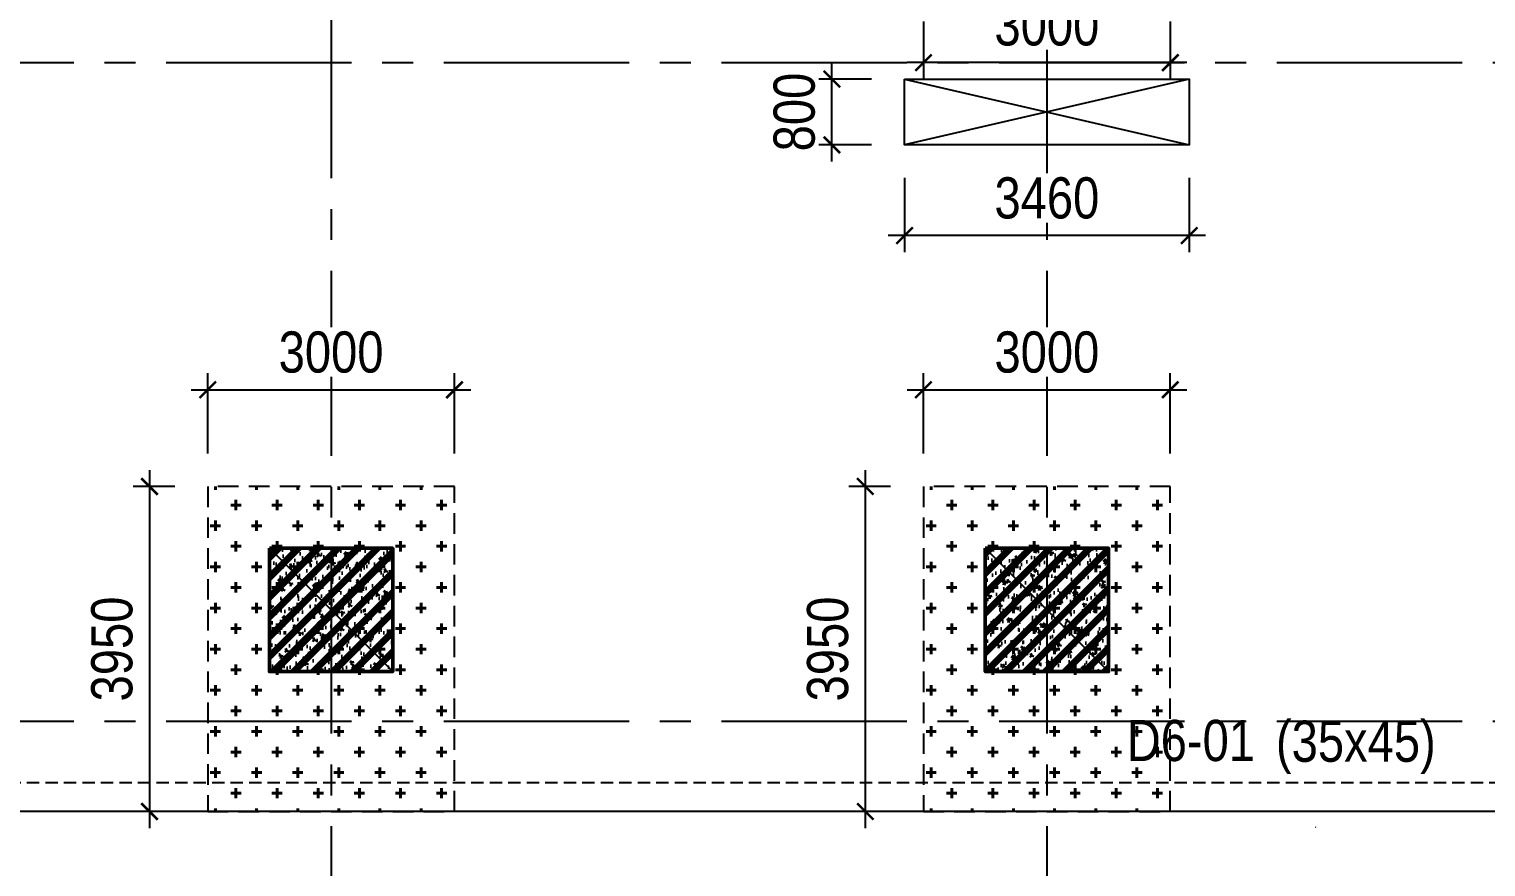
# Model space of a CAD drawing. Header units: millimetres. Extents: x -80883 to 1826631, y -376836 to 309394.
# Drawn here: x 1568432 to 1586138, y -337098 to -326919 of the extents above; entities that cross this region are included whole.
import ezdxf
from ezdxf.enums import TextEntityAlignment as Align

# ---------------------------------------------------------------- set-up
doc = ezdxf.new("R2010")
doc.units = ezdxf.units.MM
doc.header["$LTSCALE"] = 100
doc.header["$PDMODE"] = 32
doc.header["$PDSIZE"] = 2.5
for name, pattern in [('CENTER2', [1.125, 0.75, -0.125, 0.125, -0.125]), ('DASHED', [4.5, 3, -1.5]), ('HIDDEN', [0.375, 0.25, -0.125])]:
    doc.linetypes.add(name, pattern=pattern)
for name, color, linetype, lineweight in [('0-Hatch', 250, 'Continuous', 40), ('ccu12-Tencaukien', 9, 'Continuous', 15), ('KT-Net cot vach', 6, 'Continuous', 50)]:
    doc.layers.add(name, color=color, linetype=linetype, lineweight=lineweight)
for name, color, linetype in [('0-khuat', 3, 'HIDDEN'), ('A-GLAZ', 135, 'Continuous'), ('ccu11-Khuat', 9, 'DASHED'), ('ccu11-Thay', 7, 'Continuous'), ('ccu12-Text', 31, 'Continuous'), ('ccu12-Truc', 13, 'CENTER2'), ('KC2-DIM', 251, 'Continuous')]:
    doc.layers.add(name, color=color, linetype=linetype)
doc.styles.add('Arial Narrow', font='ARIALN.TTF')
doc.dimstyles.new('ccu12-200', dxfattribs={"dimscale": 200, "dimtxt": 2.5, "dimasz": 1, "dimexe": 1, "dimexo": 2, "dimgap": 1, "dimtad": 1, "dimdec": 0, "dimrnd": 5, "dimdsep": 46, "dimtxsty": 'Arial Narrow', "dimblk": 'ARCHTICK', "dimcen": -1, "dimdle": 1, "dimclrd": 256, "dimclre": 256, "dimclrt": 3, "dimadec": 0, "dimazin": 2, "dimtfac": 0.1, "dimtdec": 0, "dimtmove": 0, "dimatfit": 1, "dimldrblk": 'ARCHTICK', "dimfxl": 1, "dimtvp": 0.8333333333333334, "dimtolj": 1, "dimtzin": 12, "dimarcsym": 0})

# ---------------------------------------------------------------- blocks, each defined once
blk = doc.blocks.new('Grid-ST-flat-3')
at = {"layer": 'ccu12-Truc', "ltscale": 30}
for p, q in [((381599.3874795342, -66474.78057617624), (381599.3874795342, -104409.5824195731)), ((390299.3874795342, -66474.78057617624), (390299.3874795342, -104409.5824195731)), ((366096.2468389806, -84196.27186137141), (425824.046860399, -84196.27186136867)), ((366096.246838973, -92196.27186136931), (425824.0468604039, -92196.27186137077))]:
    blk.add_line(p, q, dxfattribs=at)
blk = doc.blocks.new('*U151')
h = blk.add_hatch()
h.set_pattern_fill('VATLIEU04', color=250, scale=40, style=0, pattern_type=2)
h.set_pattern_definition([(49.99999999999999, (550, -550), (286.9040730403014, -25.10085399303804), [30, -330]), (355, (550, -550), (-55.50053344520001, 300.8768534800047), [24, -264]), (100.4514, (573.908672, -552.091736), (231.4037526856086, 275.7758168243814), [25.496076, -280.4568448]), (46.18420000000001, (550, -470), (426.8964194502578, -66.20760573160723), [45, -495]), (96.6356, (585.574698, -475.5173228), (373.8650822194813, 389.6471483601767), [38.2441152, -420.6852]), (351.1842, (550, -470), (373.8647780534509, 389.6474403701299), [36, -396]), (21, (590, -490), (238.7628208473847, -161.0475562661355), [30, -330]), (326.0000000000001, (590, -490), (97.32613276863269, 290.0600180187412), [24, -264]), (71.4514, (609.8968932, -503.4206424), (336.089051432596, 129.012198683981), [25.496076, -280.4568448]), (37.50000000000001, (550, -550), (4.863942126916267, 133.1575415325246), [0, -260.8, 0, -268, 0, -265]), (7.499999999999999, (550, -550), (105.2278149768594, 157.7646847529441), [0, -152.8, 0, -254.8, 0, -101]), (327.5, (460.8, -550), (213.5289744689636, -9.021948693751902), [0, -100, 0, -312, 0, -414]), (317.5, (420.8, -550), (233.2744677369545, 40.04199293292709), [0, -130, 0, -207.2, 0, -294]), (45, (550, -550), (-120.2081528017131, 120.2081528017131), []), (45, (550, -501), (-120.2081528017131, 120.2081528017131), [])])
h.paths.add_polyline_path([(-475, 475), (1025, 475), (1025, -1025), (-475, -1025)])
at = {"color": 6, "ltscale": 0.25}
blk.add_lwpolyline([(-475, 475), (1025, 475), (1025, -1025), (-475, -1025)], close=True, dxfattribs=at)
at = {"layer": 'Defpoints', "linetype": 'ByBlock', "ltscale": 30}
for p, q in [((1025, 475), (-475, -1025)), ((-475, 475), (1025, -1025))]:
    blk.add_line(p, q, dxfattribs=at)
blk = doc.blocks.new('MBDVCOTVACH-T2-T6-PN')
at = {"layer": 'KT-Net cot vach'}
for p in [(72361.80449052667, -32951.61703728221, 7.594816086537956e-05), (81061.80449052667, -32951.61702790961, 7.59481297612464e-05)]:
    blk.add_blockref('*U151', p, dxfattribs=at)
blk = doc.blocks.new('*U690')
at = {"layer": 'ccu12-Tencaukien', "color": 8, "ltscale": 10000}
blk.add_line((360.6565736538532, -155.3215232637356), (354.4065714950475, -155.3215232637356), dxfattribs=at)
at = {"layer": 'ccu12-Text', "color": 2, "style": 'Arial Narrow', "width": 0.8}
blk.add_attdef('SH', text='', height=300, dxfattribs=at).set_placement((275.6048113084853, 5.864471777974813), align=Align.BOTTOM_RIGHT)
at = {"layer": 'ccu12-Text', "color": 31, "style": 'Arial Narrow', "width": 0.8}
for tag, p in [('(', (507.5315725744504, -75.41116959831947)), ('KT', (632.605666770517, -75.41116959831947)), (')', (962.8971199221714, -75.41116959831947))]:
    blk.add_attdef(tag, text='', height=250, dxfattribs=at).set_placement(p, align=Align.BOTTOM_LEFT)
blk = doc.blocks.new('MBKC-T6-PN')
at = {"layer": 'ccu11-Khuat', "ltscale": 0.5, "elevation": -0.0003901197252574179}
blk.add_lwpolyline([(31224.41949791997, 10401.15608117677, -0.1203839840985264), (42572.85465626395, 11719.39024886949), (58379.85115727969, 7611.132730447047, -0.2258253160871416), (60186.44089432061, 5977.409135053749), (65551.80771612958, -9531.095751609828, 0.2919429440186994), (69736.50495830015, -12426.6161779894), (99368.00793614518, -12426.6161779894, -0.2609853684017961), (101894.5837610736, -14307.26193159987), (105248.9736585456, -29866.61846812873, -0.450430548376512), (100589.6931814908, -35326.6158653514), (55455.61416863091, -35326.6158653514, -0.3270381078692864), (50922.90468503162, -31997.94642836676), (46413.0024276413, -18965.37748569861, 0.4276044270060953), (30445.87231722521, -12504.80555859185), (12824.43251889106, -18584.35473983688, -0.1315578741241553), (10225.70651983377, -18473.84767023224), (9061.065310114762, -18020.38528109412, -0.1846755877232493), (7455.469289202709, -16623.04162249499), (2976.957835427951, -9107.263866643538, -0.02202630655650502), (-406.9169527727645, -3413.25466246967, -0.3992423458823245), (1800.966408062493, 257.1217708188342)], format="xyb", close=True, dxfattribs=at)
at = {"layer": 'ccu11-Thay', "elevation": -0.0003901197252574179}
blk.add_lwpolyline([(31106.50862324028, 10730.72166345781, -0.1205795836710196), (42638.87427653908, 12063.859528495), (58473.93031160696, 7948.309303218033, -0.2272385897093211), (60513.964432284, 6101.209794561379), (65878.81921774126, -9405.815059417277, 0.2908633368540378), (69743.13952882006, -12076.6161779894), (99390.07919017388, -12076.6161779894, -0.2655275921417467), (102229.2245215473, -14198.71881677723), (105593.7353260962, -29805.02123810095, -0.4513714951595503), (100592.7770390881, -35676.6158653514), (55455.39553553029, -35676.6158653514, -0.3267809868965265), (50590.57907296135, -32107.86789232772), (46084.8424524439, -19087.33667168533, 0.427810969143063), (30575.2745344413, -12830.40558466513), (12920.16765186726, -18921.57020124164, -0.1330764012900887), (10109.49357222929, -18804.19336872117), (8937.306803341722, -18347.79305564612, -0.183720991931343), (7150.621857264778, -16795.18900673359), (2680.126648878446, -9292.86400619999, -0.02215701127767281), (-737.5723420327995, -3537.213185448665, -0.4024491153328594), (1696.95094252727, 591.477936539799), (31106.50862324028, 10730.72166345781)], format="xyb", dxfattribs=at)
blk = doc.blocks.new('_ARCHTICK')
at = {"color": 0, "linetype": 'ByBlock', "const_width": 0.15}
blk.add_lwpolyline([(-0.5, -0.5), (0.5, 0.5)], dxfattribs=at)
blk = doc.blocks.new('*D1020')
at = {"layer": 'Defpoints', "color": 0, "ltscale": 0.5, "transparency": 16777216}
for p in [(1579072.135736688, -328326.0699311783, -2.677769264985028e-08), (1582532.135736688, -328326.0699311783, -2.677769264985028e-08), (1579072.135736688, -329428.1948144252)]:
    blk.add_point(p, dxfattribs=at)
at = {"layer": 'KC2-DIM', "lineweight": -2, "ltscale": 0.5, "transparency": 16777216}
for p, q in [((1579072.135736688, -328726.0699311783), (1579072.135736688, -329628.1948144252)), ((1582532.135736688, -328726.0699311783), (1582532.135736688, -329628.1948144252)), ((1582732.135736688, -329428.1948144252), (1578872.135736688, -329428.1948144252))]:
    blk.add_line(p, q, dxfattribs=at)
at = {"layer": 'KC2-DIM', "lineweight": -2, "ltscale": 0.5, "transparency": 16777216, "xscale": 200, "yscale": 200, "zscale": 200, "rotation": 180}
blk.add_blockref('_ARCHTICK', (1579072.135736688, -329428.1948144252), dxfattribs=at)
at = {"layer": 'KC2-DIM', "lineweight": -2, "ltscale": 0.5, "transparency": 16777216, "xscale": 200, "yscale": 200, "zscale": 200}
blk.add_blockref('_ARCHTICK', (1582532.135736688, -329428.1948144252), dxfattribs=at)
at = {"layer": 'KC2-DIM', "color": 3, "ltscale": 0.5, "transparency": 16777216, "insert": (1580802.135736688, -328972.9083205644), "char_height": 500, "attachment_point": 5, "style": 'Arial Narrow', "bg_fill": 3, "box_fill_scale": 1.1, "bg_fill_color": 256, "bg_fill_true_color": 13158600, "bg_fill_transparency": 0}
blk.add_mtext('\\A1;3460', dxfattribs=at)
blk = doc.blocks.new('*D1021')
at = {"layer": 'Defpoints', "color": 0, "ltscale": 0.5, "transparency": 16777216}
for p in [(1578188.855341885, -327526.0699311784), (1579072.135736689, -327526.0699311784, -2.677769264985028e-08), (1579072.135736689, -328326.0699311784, -2.677769264985028e-08)]:
    blk.add_point(p, dxfattribs=at)
at = {"layer": 'KC2-DIM', "lineweight": -2, "ltscale": 0.5, "transparency": 16777216}
for p, q in [((1578188.855341885, -328526.0699311784), (1578188.855341885, -327326.0699311784)), ((1578672.135736689, -327526.0699311784), (1577988.855341885, -327526.0699311784)), ((1578672.135736689, -328326.0699311784), (1577988.855341885, -328326.0699311784))]:
    blk.add_line(p, q, dxfattribs=at)
at = {"layer": 'KC2-DIM', "lineweight": -2, "ltscale": 0.5, "transparency": 16777216, "xscale": 200, "yscale": 200, "zscale": 200}
for p, rotation in [((1578188.855341885, -327526.0699311784), 90), ((1578188.855341885, -328326.0699311784), 270)]:
    blk.add_blockref('_ARCHTICK', p, dxfattribs=dict(at, rotation=rotation))
at = {"layer": 'KC2-DIM', "color": 3, "ltscale": 0.5, "transparency": 16777216, "insert": (1577733.568848024, -327926.0699311788), "char_height": 500, "attachment_point": 5, "rotation": 90, "style": 'Arial Narrow', "bg_fill": 3, "box_fill_scale": 1.1, "bg_fill_color": 256, "bg_fill_true_color": 13158600, "bg_fill_transparency": 0}
blk.add_mtext('\\A1;800', dxfattribs=at)
blk = doc.blocks.new('MBKC-N-T3')
at = {"layer": '0-Hatch', "ltscale": 2}
h = blk.add_hatch(dxfattribs=at)
h.set_pattern_fill('CROSS', color=256, scale=1000, angle=90.00000000000001, style=0)
h.set_pattern_definition([(90, (1621195.804326333, -7908515.616437938), (-250.0000000000001, 250), [125, -375.0000000000001]), (180, (1621258.304326333, -7908453.116437938), (-250, -250.0000000000001), [125, -375.0000000000001])])
h.paths.add_polyline_path([(74136.80432633101, -31726.61643793434), (71136.80432633101, -31726.61643793434), (71136.80432633101, -35676.6149032829), (74136.80432633101, -35676.6149032829)])
h = blk.add_hatch(dxfattribs=at)
h.set_pattern_fill('CROSS', color=256, scale=1000, angle=90.00000000000001, style=0)
h.set_pattern_definition([(90, (1629895.804326333, -7908515.616428565), (-250.0000000000001, 250), [125, -375.0000000000001]), (180, (1629958.304326333, -7908453.116428565), (-250, -250.0000000000001), [125, -375.0000000000001])])
h.paths.add_polyline_path([(82836.80432633101, -31726.61642856174), (79836.80432633101, -31726.61642856174), (79836.80432633101, -35676.6148939103), (82836.80432633101, -35676.6148939103)])
at = {"layer": '0-khuat', "ltscale": 10}
for points in [[(74136.80432633101, -35676.6149032829), (74136.80432633101, -31726.61643793434), (71136.80432633101, -31726.61643793434), (71136.80432633101, -35676.6149032829)], [(82836.80432633101, -35676.6148939103), (82836.80432633101, -31726.61642856174), (79836.80432633101, -31726.61642856174), (79836.80432633101, -35676.6148939103)]]:
    blk.add_lwpolyline(points, close=True, dxfattribs=at)
blk = doc.blocks.new('*D1205')
at = {"layer": 'Defpoints', "color": 0, "ltscale": 0.5, "transparency": 16777216}
for p in [(1582302.135555539, -331300.9242764174), (1579302.135555539, -332476.0703771813), (1582302.135555539, -332476.0703771813)]:
    blk.add_point(p, dxfattribs=at)
at = {"layer": 'KC2-DIM', "lineweight": -2, "ltscale": 0.5, "transparency": 16777216}
for p, q in [((1579302.135555539, -332076.0703771813), (1579302.135555539, -331100.9242764174)), ((1582302.135555539, -332076.0703771813), (1582302.135555539, -331100.9242764174)), ((1579102.135555539, -331300.9242764174), (1582502.135555539, -331300.9242764174))]:
    blk.add_line(p, q, dxfattribs=at)
at = {"layer": 'KC2-DIM', "lineweight": -2, "ltscale": 0.5, "transparency": 16777216, "xscale": 200, "yscale": 200, "zscale": 200, "rotation": 180}
blk.add_blockref('_ARCHTICK', (1579302.135555539, -331300.9242764174), dxfattribs=at)
at = {"layer": 'KC2-DIM', "lineweight": -2, "ltscale": 0.5, "transparency": 16777216, "xscale": 200, "yscale": 200, "zscale": 200}
blk.add_blockref('_ARCHTICK', (1582302.135555539, -331300.9242764174), dxfattribs=at)
at = {"layer": 'KC2-DIM', "color": 3, "ltscale": 0.5, "transparency": 16777216, "insert": (1580802.135555539, -330845.6377825565), "char_height": 500, "attachment_point": 5, "style": 'Arial Narrow', "bg_fill": 3, "box_fill_scale": 1.1, "bg_fill_color": 256, "bg_fill_true_color": 13158600, "bg_fill_transparency": 0}
blk.add_mtext('\\A1;3000', dxfattribs=at)
blk = doc.blocks.new('*D1206')
at = {"layer": 'Defpoints', "color": 0, "ltscale": 0.5, "transparency": 16777216}
for p in [(1579302.13555554, -332476.0703771814), (1578595.223212482, -336426.0688347255), (1579302.13555554, -336426.0688347255, -0.1207024955556514)]:
    blk.add_point(p, dxfattribs=at)
at = {"layer": 'KC2-DIM', "lineweight": -2, "ltscale": 0.5, "transparency": 16777216}
for p, q in [((1578595.223212482, -332276.0703771814), (1578595.223212482, -336626.0688347255)), ((1578902.13555554, -332476.0703771814), (1578395.223212482, -332476.0703771814)), ((1578902.13555554, -336426.0688347255), (1578395.223212482, -336426.0688347255))]:
    blk.add_line(p, q, dxfattribs=at)
at = {"layer": 'KC2-DIM', "lineweight": -2, "ltscale": 0.5, "transparency": 16777216, "xscale": 200, "yscale": 200, "zscale": 200}
for p, rotation in [((1578595.223212482, -332476.0703771814), 90), ((1578595.223212482, -336426.0688347255), 270)]:
    blk.add_blockref('_ARCHTICK', p, dxfattribs=dict(at, rotation=rotation))
at = {"layer": 'KC2-DIM', "color": 3, "ltscale": 0.5, "transparency": 16777216, "insert": (1578139.936718621, -334451.0696059539), "char_height": 500, "attachment_point": 5, "rotation": 90, "style": 'Arial Narrow', "bg_fill": 3, "box_fill_scale": 1.1, "bg_fill_color": 256, "bg_fill_true_color": 13158600, "bg_fill_transparency": 0}
blk.add_mtext('\\A1;3950', dxfattribs=at)
blk = doc.blocks.new('*D1207')
at = {"layer": 'Defpoints', "color": 0, "ltscale": 0.5, "transparency": 16777216}
for p in [(1573602.135555539, -331300.9242764174), (1570602.135555539, -332476.0703771813), (1573602.135555539, -332476.0703771813)]:
    blk.add_point(p, dxfattribs=at)
at = {"layer": 'KC2-DIM', "lineweight": -2, "ltscale": 0.5, "transparency": 16777216}
for p, q in [((1570602.135555539, -332076.0703771813), (1570602.135555539, -331100.9242764174)), ((1573602.135555539, -332076.0703771813), (1573602.135555539, -331100.9242764174)), ((1570402.135555539, -331300.9242764174), (1573802.135555539, -331300.9242764174))]:
    blk.add_line(p, q, dxfattribs=at)
at = {"layer": 'KC2-DIM', "lineweight": -2, "ltscale": 0.5, "transparency": 16777216, "xscale": 200, "yscale": 200, "zscale": 200, "rotation": 180}
blk.add_blockref('_ARCHTICK', (1570602.135555539, -331300.9242764174), dxfattribs=at)
at = {"layer": 'KC2-DIM', "lineweight": -2, "ltscale": 0.5, "transparency": 16777216, "xscale": 200, "yscale": 200, "zscale": 200}
blk.add_blockref('_ARCHTICK', (1573602.135555539, -331300.9242764174), dxfattribs=at)
at = {"layer": 'KC2-DIM', "color": 3, "ltscale": 0.5, "transparency": 16777216, "insert": (1572102.135555539, -330845.6377825565), "char_height": 500, "attachment_point": 5, "style": 'Arial Narrow', "bg_fill": 3, "box_fill_scale": 1.1, "bg_fill_color": 256, "bg_fill_true_color": 13158600, "bg_fill_transparency": 0}
blk.add_mtext('\\A1;3000', dxfattribs=at)
blk = doc.blocks.new('*D1208')
at = {"layer": 'Defpoints', "color": 0, "ltscale": 0.5, "transparency": 16777216}
for p in [(1570602.135555539, -332476.0703771814), (1569895.223212482, -336426.0688347255), (1570602.135555539, -336426.0688347255, -0.1207024955556514)]:
    blk.add_point(p, dxfattribs=at)
at = {"layer": 'KC2-DIM', "lineweight": -2, "ltscale": 0.5, "transparency": 16777216}
for p, q in [((1569895.223212482, -332276.0703771814), (1569895.223212482, -336626.0688347255)), ((1570202.135555539, -332476.0703771814), (1569695.223212482, -332476.0703771814)), ((1570202.135555539, -336426.0688347255), (1569695.223212482, -336426.0688347255))]:
    blk.add_line(p, q, dxfattribs=at)
at = {"layer": 'KC2-DIM', "lineweight": -2, "ltscale": 0.5, "transparency": 16777216, "xscale": 200, "yscale": 200, "zscale": 200}
for p, rotation in [((1569895.223212482, -332476.0703771814), 90), ((1569895.223212482, -336426.0688347255), 270)]:
    blk.add_blockref('_ARCHTICK', p, dxfattribs=dict(at, rotation=rotation))
at = {"layer": 'KC2-DIM', "color": 3, "ltscale": 0.5, "transparency": 16777216, "insert": (1569439.936718621, -334451.0696059539), "char_height": 500, "attachment_point": 5, "rotation": 90, "style": 'Arial Narrow', "bg_fill": 3, "box_fill_scale": 1.1, "bg_fill_color": 256, "bg_fill_true_color": 13158600, "bg_fill_transparency": 0}
blk.add_mtext('\\A1;3950', dxfattribs=at)
blk = doc.blocks.new('*D1230')
at = {"layer": 'Defpoints', "color": 0, "ltscale": 0.5, "transparency": 16777216}
for p in [(1579302.135873528, -326426.0704271886), (1582302.135873528, -326426.0704271886), (1579302.135873528, -327326.0703772291)]:
    blk.add_point(p, dxfattribs=at)
at = {"layer": 'KC2-DIM', "lineweight": -2, "ltscale": 0.5, "transparency": 16777216}
for p, q in [((1579302.135873528, -326826.0704271886), (1579302.135873528, -327526.0703772291)), ((1582302.135873528, -326826.0704271886), (1582302.135873528, -327526.0703772291)), ((1582502.135873528, -327326.0703772291), (1579102.135873528, -327326.0703772291))]:
    blk.add_line(p, q, dxfattribs=at)
at = {"layer": 'KC2-DIM', "lineweight": -2, "ltscale": 0.5, "transparency": 16777216, "xscale": 200, "yscale": 200, "zscale": 200, "rotation": 180}
blk.add_blockref('_ARCHTICK', (1579302.135873528, -327326.0703772291), dxfattribs=at)
at = {"layer": 'KC2-DIM', "lineweight": -2, "ltscale": 0.5, "transparency": 16777216, "xscale": 200, "yscale": 200, "zscale": 200}
blk.add_blockref('_ARCHTICK', (1582302.135873528, -327326.0703772291), dxfattribs=at)
at = {"layer": 'KC2-DIM', "color": 3, "ltscale": 0.5, "transparency": 16777216, "insert": (1580802.135873528, -326870.7838833683), "char_height": 500, "attachment_point": 5, "style": 'Arial Narrow', "bg_fill": 3, "box_fill_scale": 1.1, "bg_fill_color": 256, "bg_fill_true_color": 13158600, "bg_fill_transparency": 0}
blk.add_mtext('\\A1;3000', dxfattribs=at)
blk = doc.blocks.new('*D1069')
at = {"layer": 'Defpoints', "color": 0, "ltscale": 0.5, "transparency": 16777216}
for p in [(79606.80450748024, -27576.61616590637, -2.677769264985028e-08), (83066.80450748024, -27576.61616590637, -2.677769264985028e-08), (79606.80450748024, -28678.74104915326)]:
    blk.add_point(p, dxfattribs=at)
at = {"layer": 'KC2-DIM', "lineweight": -2, "ltscale": 0.5, "transparency": 16777216}
for p, q in [((79606.80450748024, -27976.61616590637), (79606.80450748024, -28878.74104915326)), ((83066.80450748024, -27976.61616590637), (83066.80450748024, -28878.74104915326)), ((83266.80450748024, -28678.74104915326), (79406.80450748024, -28678.74104915326))]:
    blk.add_line(p, q, dxfattribs=at)
at = {"layer": 'KC2-DIM', "lineweight": -2, "ltscale": 0.5, "transparency": 16777216, "xscale": 200, "yscale": 200, "zscale": 200, "rotation": 180}
blk.add_blockref('_ARCHTICK', (79606.80450748024, -28678.74104915326), dxfattribs=at)
at = {"layer": 'KC2-DIM', "lineweight": -2, "ltscale": 0.5, "transparency": 16777216, "xscale": 200, "yscale": 200, "zscale": 200}
blk.add_blockref('_ARCHTICK', (83066.80450748024, -28678.74104915326), dxfattribs=at)
at = {"layer": 'KC2-DIM', "color": 3, "ltscale": 0.5, "transparency": 16777216, "insert": (81336.80450748024, -28223.45455529242), "char_height": 500, "attachment_point": 5, "style": 'Arial Narrow', "bg_fill": 3, "box_fill_scale": 1.1, "bg_fill_color": 256, "bg_fill_true_color": 13158600, "bg_fill_transparency": 0}
blk.add_mtext('\\A1;3460', dxfattribs=at)
blk = doc.blocks.new('*D1070')
at = {"layer": 'Defpoints', "color": 0, "ltscale": 0.5, "transparency": 16777216}
for p in [(78723.52411267698, -26776.61616590638), (79606.80450748026, -26776.61616590638, -2.677769264985028e-08), (79606.80450748026, -27576.61616590638, -2.677769264985028e-08)]:
    blk.add_point(p, dxfattribs=at)
at = {"layer": 'KC2-DIM', "lineweight": -2, "ltscale": 0.5, "transparency": 16777216}
for p, q in [((78723.52411267698, -27776.61616590638), (78723.52411267698, -26576.61616590638)), ((79206.80450748026, -26776.61616590638), (78523.52411267698, -26776.61616590638)), ((79206.80450748026, -27576.61616590638), (78523.52411267698, -27576.61616590638))]:
    blk.add_line(p, q, dxfattribs=at)
at = {"layer": 'KC2-DIM', "lineweight": -2, "ltscale": 0.5, "transparency": 16777216, "xscale": 200, "yscale": 200, "zscale": 200}
for p, rotation in [((78723.52411267698, -26776.61616590638), 90), ((78723.52411267698, -27576.61616590638), 270)]:
    blk.add_blockref('_ARCHTICK', p, dxfattribs=dict(at, rotation=rotation))
at = {"layer": 'KC2-DIM', "color": 3, "ltscale": 0.5, "transparency": 16777216, "insert": (78268.23761881613, -27176.61616590639), "char_height": 500, "attachment_point": 5, "rotation": 90, "style": 'Arial Narrow', "bg_fill": 3, "box_fill_scale": 1.1, "bg_fill_color": 256, "bg_fill_true_color": 13158600, "bg_fill_transparency": 0}
blk.add_mtext('\\A1;800', dxfattribs=at)
blk = doc.blocks.new('LOMO-PODIUM-PN')
at = {"layer": 'ccu11-Thay', "ltscale": 0.5, "elevation": -2.677769264985028e-08}
blk.add_lwpolyline([(79606.80450748024, -26776.61616590637), (83066.80450748024, -26776.61616590637), (83066.80450748024, -27576.61616590637), (79606.80450748024, -27576.61616590637)], close=True, dxfattribs=at)
at = {"layer": 'KC2-DIM', "color": 252, "ltscale": 0.5}
dim = blk.add_linear_dim(base=(79606.80450748024, -28678.74104915326), p1=(83066.80450748024, -27576.61616590637, -2.677769264985028e-08), p2=(79606.80450748024, -27576.61616590637, -2.677769264985028e-08), dimstyle='ccu12-200', override={"dimfxl": 150, "dimtfill": 1}, dxfattribs=at)
dim.commit()
dim.dimension.update_dxf_attribs({"geometry": '*D1069', "text_midpoint": (81336.80450748024, -28223.45455529242)})
dim = blk.add_linear_dim(base=(78723.52411267698, -26776.61616590638), p1=(79606.80450748024, -27576.61616590637, -2.677769264985028e-08), p2=(79606.80450748024, -26776.61616590637, -2.677769264985028e-08), angle=90, dimstyle='ccu12-200', override={"dimfxl": 150, "dimtfill": 1}, dxfattribs=at)
dim.commit()
dim.dimension.update_dxf_attribs({"geometry": '*D1070', "text_midpoint": (78723.52411267697, -27176.61616590639), "dimtype": 128})
for p, q in [((79606.80450748024, -26776.61616590637, -2.677769264985028e-08), (83066.80450748024, -27576.61616590637, -2.677769264985028e-08)), ((83066.80450748024, -26776.61616590637, -2.677769264985028e-08), (79606.80450748024, -27576.61616590637, -2.677769264985028e-08))]:
    blk.add_line(p, q, dxfattribs=at)

msp = doc.modelspace()

# ---------------------------------------------------------------- linework, layer by layer
at = {"layer": 'A-GLAZ'}
msp.add_lwpolyline([(1530571.839852448, -290018.7321018141, -0.1205795836710196), (1542104.205505747, -288685.5942367769), (1557939.261540815, -292801.1444620539, -0.2272385897093211), (1559979.295661492, -294648.2439707106), (1565344.150446949, -310155.2688246892, 0.2908633368540378), (1569208.470758028, -312826.0699432613), (1598855.410419382, -312826.0699432613, -0.2655275921417467), (1601694.555750755, -314948.1725820492), (1605059.066555304, -330554.4750033729, -0.4513714951595503), (1600058.108268296, -336426.0696306233), (1554920.726764738, -336426.0696306233, -0.3267809868965265), (1550055.910302169, -332857.3216575996), (1545550.173681652, -319836.7904369573, 0.427810969143063), (1530040.605763649, -313579.8593499371), (1512385.498881075, -319671.0239665136, -0.1330764012900887), (1509574.824801437, -319553.6471339931), (1508402.63803255, -319097.2468209181, -0.183720991931343), (1506615.953086473, -317544.6427720055), (1502145.457878086, -310042.3177714719, -0.02215701127767281), (1498727.758887175, -304286.6669507206, -0.4024491153328594), (1501162.282171735, -300157.9758287321), (1530571.839852448, -290018.7321018141)], format="xyb", dxfattribs=at)
at = {"layer": 'ccu11-Thay', "ltscale": 0.5, "elevation": -2.677769264985028e-08}
msp.add_lwpolyline([(1579072.135736688, -327526.0699311783), (1582532.135736688, -327526.0699311783), (1582532.135736688, -328326.0699311783), (1579072.135736688, -328326.0699311783)], close=True, dxfattribs=at)

# ---------------------------------------------------------------- block references
msp.add_blockref('Grid-ST-flat-3', (1190502.748393996, -243129.7985158589))
at = {"layer": 'ccu12-Tencaukien', "extrusion": (4.388134669035146e-07, -9.799241008827418e-07, 0.9999999999994236)}
ref = msp.add_blockref('*U690', (1583560.923117809, -336127.6717046074, -0.1569948278542472), dxfattribs=dict(at, xscale=1.815893337873055, yscale=1.815893337873055, zscale=1.815893337873055, rotation=339.536933714468))
ref.add_attrib('KT', '(35x45)', dxfattribs={"color": 31, "extrusion": (4.388134669035146e-07, -9.799241008827418e-07, 0.9999999999994236), "height": 499.9999999999999, "style": 'Arial Narrow'}).set_placement((1583586.801930066, -335971.2554774999, 1.023358271388313), align=Align.BOTTOM_LEFT)
ref.add_attrib('SH', 'D6-01', dxfattribs={"color": 2, "extrusion": (4.388134669035146e-07, -9.799241008827418e-07, 0.9999999999994236), "height": 499.9999999999999, "style": 'Arial Narrow'}).set_placement((1583331.872398189, -335962.3790372094, 1.023614845967729), align=Align.BOTTOM_RIGHT)
at = {"layer": 'KC2-DIM'}
msp.add_blockref('MBDVCOTVACH-T2-T6-PN', (1499465.331229208, -300749.4537652719), dxfattribs=at)

# ---------------------------------------------------------------- next in the draw order: dimensions: what is measured, and where the dimension line sits
at = {"layer": 'KC2-DIM', "color": 252, "ltscale": 0.5}
dim = msp.add_linear_dim(base=(1579072.135736688, -329428.1948144252), p1=(1582532.135736688, -328326.0699311783, -2.677769264985028e-08), p2=(1579072.135736688, -328326.0699311783, -2.677769264985028e-08), dimstyle='ccu12-200', override={"dimfxl": 150, "dimtfill": 1}, dxfattribs=at)
dim.commit()
dim.dimension.update_dxf_attribs({"geometry": '*D1020', "text_midpoint": (1580802.135736688, -328972.9083205644)})

# ---------------------------------------------------------------- next in the draw order: dimensions: what is measured, and where the dimension line sits
dim = msp.add_linear_dim(base=(1578188.855341885, -327526.0699311784), p1=(1579072.135736688, -328326.0699311783, -2.677769264985028e-08), p2=(1579072.135736688, -327526.0699311783, -2.677769264985028e-08), angle=90, dimstyle='ccu12-200', override={"dimfxl": 150, "dimtfill": 1}, dxfattribs=at)
dim.commit()
dim.dimension.update_dxf_attribs({"geometry": '*D1021', "text_midpoint": (1578188.855341885, -327926.0699311788), "dimtype": 160})

# ---------------------------------------------------------------- next in the draw order: linework, layer by layer
for p, q in [((1579072.135736688, -327526.0699311783, -2.677769264985028e-08), (1582532.135736688, -328326.0699311783, -2.677769264985028e-08)), ((1582532.135736688, -327526.0699311783, -2.677769264985028e-08), (1579072.135736688, -328326.0699311783, -2.677769264985028e-08))]:
    msp.add_line(p, q, dxfattribs=at)

# ---------------------------------------------------------------- next in the draw order: block references
msp.add_blockref('MBKC-N-T3', (1499465.331229208, -300749.4537652719))
at = {"layer": 'KC2-DIM', "ltscale": 0.5}
msp.add_blockref('MBKC-T6-PN', (1499465.331229208, -300749.4537652719), dxfattribs=at)

# ---------------------------------------------------------------- next in the draw order: dimensions: what is measured, and where the dimension line sits
for base, p1, p2, picture, middle in [((1579302.135873528, -327326.0703772291), (1582302.135873528, -326426.0704271886), (1579302.135873528, -326426.0704271886), '*D1230', (1580802.135873528, -326870.7838833683)), ((1573602.135555539, -331300.9242764174), (1570602.135555539, -332476.0703771813), (1573602.135555539, -332476.0703771813), '*D1207', (1572102.135555539, -330845.6377825565)), ((1582302.135555539, -331300.9242764174), (1579302.135555539, -332476.0703771813), (1582302.135555539, -332476.0703771813), '*D1205', (1580802.135555539, -330845.6377825565))]:
    dim = msp.add_linear_dim(base=base, p1=p1, p2=p2, dimstyle='ccu12-200', override={"dimfxl": 150, "dimtfill": 1}, dxfattribs=at)
    dim.commit()
    dim.dimension.update_dxf_attribs({"geometry": picture, "text_midpoint": middle})

# ---------------------------------------------------------------- next in the draw order: block references
at = {"layer": 'ccu11-Thay'}
msp.add_blockref('LOMO-PODIUM-PN', (1499465.331229208, -300749.4537652719), dxfattribs=at)

# ---------------------------------------------------------------- next in the draw order: dimensions: what is measured, and where the dimension line sits
at = {"layer": 'KC2-DIM', "ltscale": 0.5}
for base, p1, p2, picture, middle in [((1569895.223212482, -336426.0688347255), (1570602.135555539, -332476.0703771813), (1570602.135555539, -336426.0688347254, -0.1207024955556514), '*D1208', (1569439.936718621, -334451.0696059539)), ((1578595.223212482, -336426.0688347255), (1579302.135555539, -332476.0703771813), (1579302.135555539, -336426.0688347254, -0.1207024955556514), '*D1206', (1578139.936718621, -334451.0696059539))]:
    dim = msp.add_linear_dim(base=base, p1=p1, p2=p2, angle=90, dimstyle='ccu12-200', override={"dimfxl": 150, "dimtfill": 1}, dxfattribs=at)
    dim.commit()
    dim.dimension.update_dxf_attribs({"geometry": picture, "text_midpoint": middle})

doc.saveas('drawing.dxf')
